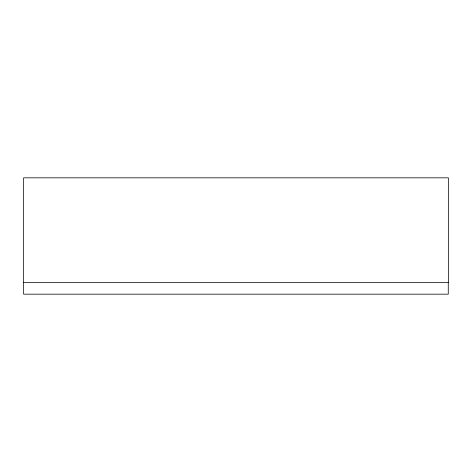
<?xml version="1.0" encoding="UTF-8"?>
<svg xmlns="http://www.w3.org/2000/svg" width="472" height="472" viewBox="0 0 472 472"><rect width="100%" height="100%" fill="white"/><g stroke="black" fill="none" stroke-linecap="round" stroke-linejoin="round"><path stroke-width="0.71" d="M23.6 282.539L448.4 282.539L448.4 177.826L23.6 177.826L23.6 294.174L448.27 294.174L448.27 282.539"/></g></svg>
